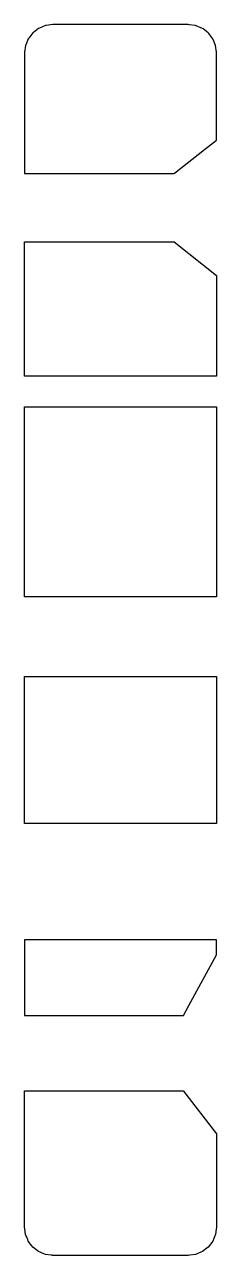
# Model space of a CAD drawing. Header units: metres. Extents: x 2.4 to 16, y -16 to 71.
import ezdxf

# ---------------------------------------------------------------- set-up
doc = ezdxf.new("R2010")
doc.units = ezdxf.units.M

msp = doc.modelspace()

# ---------------------------------------------------------------- linework, layer by layer
for p, q in [((3.4, 70.722), (3.033, 70.44)), ((3.454, 70.744), (3.4, 70.722)), ((3.882, 70.921), (3.454, 70.744)), ((3.94, 70.929), (3.882, 70.921)), ((4.4, 70.989), (3.94, 70.929)), ((5.469, 70.989), (4.4, 70.989)), ((14, 70.989), (5.469, 70.989)), ((14.058, 70.982), (14, 70.989)), ((14.518, 70.921), (14.058, 70.982)), ((14.572, 70.899), (14.518, 70.921)), ((15, 70.722), (14.572, 70.899)), ((15.048, 70.685), (15, 70.722)), ((15.414, 70.404), (15.048, 70.685)), ((2.668, 69.989), (2.492, 69.565)), ((2.705, 70.037), (2.668, 69.989)), ((2.986, 70.404), (2.705, 70.037)), ((3.033, 70.44), (2.986, 70.404)), ((15.452, 70.354), (15.414, 70.404)), ((15.732, 69.989), (15.452, 70.354)), ((15.757, 69.93), (15.732, 69.989)), ((15.932, 69.507), (15.757, 69.93)), ((2.408, 69.053), (2.4, 68.989)), ((2.4, 68.989), (2.4, 63.225)), ((2.468, 69.507), (2.408, 69.053)), ((2.492, 69.565), (2.468, 69.507)), ((15.992, 69.053), (15.932, 69.507)), ((16, 68.989), (15.992, 69.053)), ((16, 66.381), (16, 68.989)), ((16, 62.833), (16, 66.381)), ((2.4, 63.225), (2.4, 60.482)), ((15.155, 62.174), (16, 62.833)), ((16, 62.833), (16, 62.833)), ((13.029, 60.49), (15.155, 62.174)), ((2.4, 60.482), (2.4, 60.474)), ((2.4, 60.474), (2.4, 60.471)), ((2.4, 60.471), (2.4, 60.47)), ((2.4, 60.47), (2.4, 60.466)), ((2.4, 60.466), (12.956, 60.466)), ((12.956, 60.466), (13, 60.466)), ((13, 60.466), (13.006, 60.471)), ((13.006, 60.471), (13.029, 60.49)), ((2.4, 54.308), (2.4, 55.638)), ((2.4, 55.638), (2.444, 55.638)), ((2.444, 55.638), (13, 55.638)), ((13, 55.638), (13.009, 55.631)), ((13.009, 55.631), (16, 53.26)), ((2.4, 50.227), (2.4, 54.308)), ((16, 53.26), (16, 52.234)), ((16, 53.26), (16, 53.26)), ((16, 52.234), (16, 46.138)), ((2.4, 46.138), (2.4, 50.227)), ((12.589, 46.138), (2.4, 46.138)), ((16, 46.138), (12.589, 46.138)), ((2.4, 40.428), (2.4, 43.967)), ((2.4, 43.967), (5.811, 43.967)), ((5.811, 43.967), (16, 43.967)), ((16, 43.967), (16, 37.478)), ((16, 43.967), (16, 43.967)), ((2.4, 37.478), (2.4, 40.428)), ((2.4, 35.917), (2.4, 37.478)), ((16, 37.478), (16, 33.574)), ((2.4, 33.574), (2.4, 35.917)), ((2.4, 31.894), (2.4, 33.574)), ((16, 33.574), (16, 30.55)), ((2.4, 30.55), (2.4, 31.894)), ((7.149, 30.55), (2.4, 30.55)), ((16, 30.55), (7.149, 30.55)), ((2.4, 23.264), (2.4, 24.914)), ((2.4, 24.914), (11.251, 24.914)), ((11.251, 24.914), (16, 24.914)), ((16, 24.914), (16, 21.89)), ((16, 24.914), (16, 24.914)), ((2.4, 21.89), (2.4, 23.264)), ((2.4, 18.943), (2.4, 21.89)), ((16, 21.89), (16, 15.841)), ((2.4, 14.962), (2.4, 18.943)), ((16, 15.841), (16, 14.962)), ((2.4, 14.762), (2.4, 14.962)), ((16, 14.962), (16, 14.522)), ((2.4, 14.522), (2.4, 14.762)), ((15.309, 14.522), (2.4, 14.522)), ((16, 14.522), (15.309, 14.522)), ((3.091, 6.301), (2.4, 6.301)), ((2.4, 6.301), (2.4, 6.103)), ((2.4, 6.103), (2.4, 5.353)), ((16, 6.301), (3.091, 6.301)), ((16, 6.054), (16, 6.301)), ((2.4, 5.353), (2.4, 0.961)), ((14.044, 1.671), (16, 5.249)), ((16, 5.249), (16, 6.054)), ((16, 5.249), (16, 5.249)), ((2.4, 0.961), (6.496, 0.961)), ((6.496, 0.961), (13.656, 0.961)), ((13.656, 0.961), (14.044, 1.671)), ((2.4, -4.37), (2.4, -4.361)), ((2.4, -4.361), (2.509, -4.361)), ((2.4, -4.372), (2.4, -4.37)), ((2.4, -4.376), (2.4, -4.372)), ((2.4, -4.385), (2.4, -4.376)), ((2.4, -6.341), (2.4, -4.385)), ((2.509, -4.361), (13.656, -4.361)), ((13.656, -4.361), (13.664, -4.371)), ((13.664, -4.371), (13.672, -4.382)), ((13.672, -4.382), (16, -7.398)), ((2.4, -7.539), (2.4, -6.341)), ((2.4, -8.25), (2.4, -7.539)), ((16, -7.398), (16, -7.744)), ((16, -7.744), (16, -9.437)), ((2.4, -8.631), (2.4, -8.25)), ((2.4, -13.96), (2.4, -8.631)), ((16, -9.437), (16, -9.451)), ((16, -9.451), (16, -10.307)), ((16, -10.307), (16, -10.75)), ((16, -10.75), (16, -14)), ((2.4, -14), (2.4, -13.96)), ((2.416, -14.12), (2.4, -14)), ((2.468, -14.518), (2.416, -14.12)), ((2.621, -14.888), (2.468, -14.518)), ((15.887, -14.625), (15.732, -15)), ((15.932, -14.518), (15.887, -14.625)), ((15.985, -14.116), (15.932, -14.518)), ((15.998, -14.029), (15.985, -14.116)), ((16, -14), (15.998, -14.029)), ((2.668, -15), (2.621, -14.888)), ((2.621, -14.888), (2.621, -14.888)), ((2.912, -15.318), (2.668, -15)), ((2.986, -15.414), (2.912, -15.318)), ((3.304, -15.658), (2.986, -15.414)), ((3.4, -15.732), (3.304, -15.658)), ((15.322, -15.485), (15, -15.732)), ((15.414, -15.414), (15.322, -15.485)), ((15.661, -15.093), (15.414, -15.414)), ((15.732, -15), (15.661, -15.093)), ((3.77, -15.885), (3.4, -15.732)), ((3.882, -15.932), (3.77, -15.885)), ((4.28, -15.984), (3.882, -15.932)), ((4.34, -15.992), (4.28, -15.984)), ((4.373, -15.998), (4.34, -15.992)), ((4.4, -16), (4.373, -15.998)), ((5.472, -16), (4.4, -16)), ((14, -16), (5.472, -16)), ((14.116, -15.985), (14, -16)), ((14.518, -15.932), (14.116, -15.985)), ((14.892, -15.777), (14.518, -15.932)), ((15, -15.732), (14.892, -15.777))]:
    msp.add_line(p, q)

doc.saveas('drawing.dxf')
